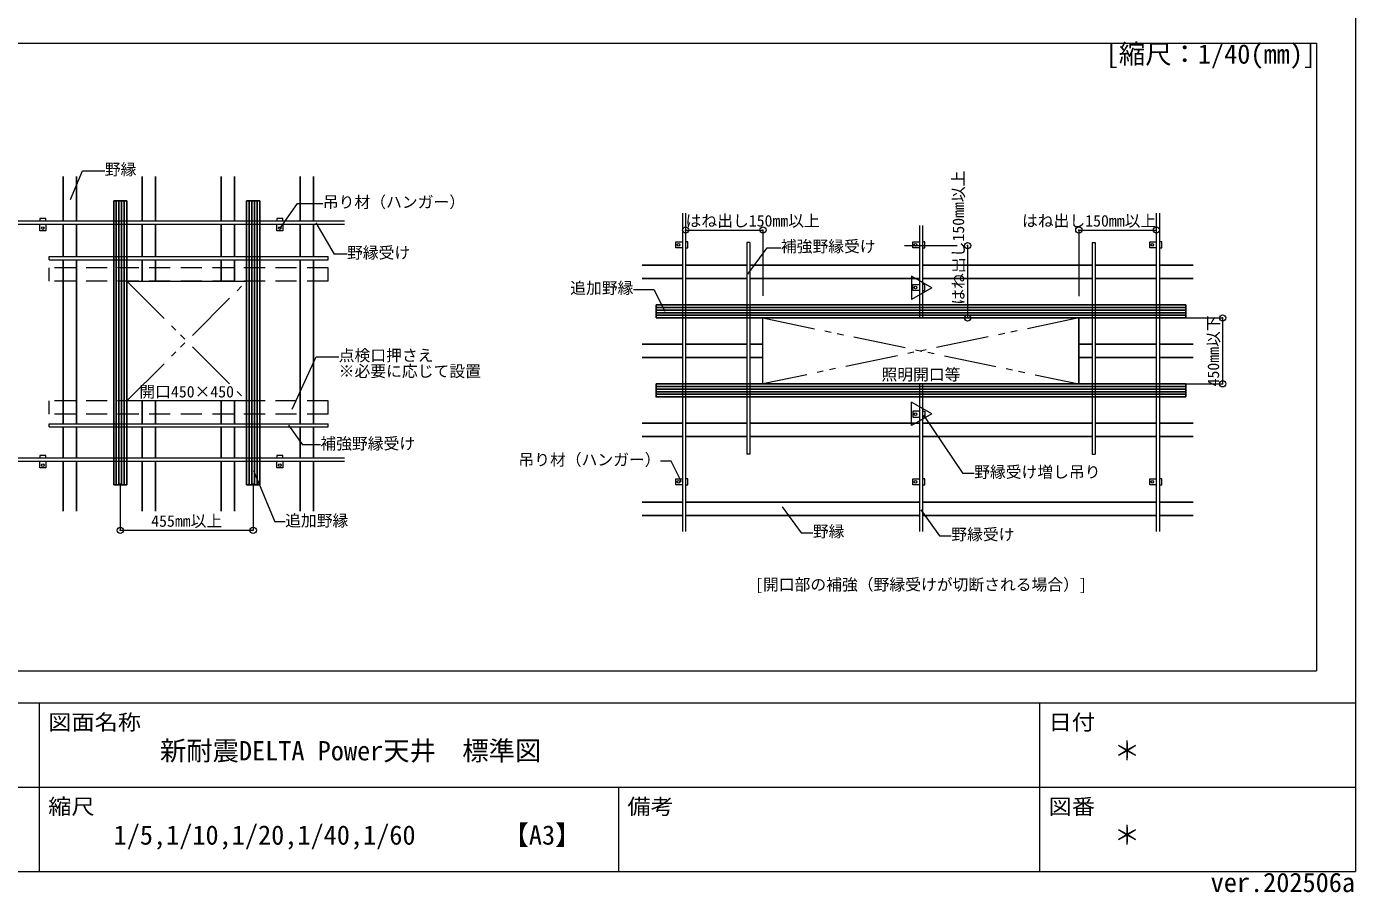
# Model space of a CAD drawing. Units: millimetres on the paper, with parts at other scales. Extents: x -195 to 195, y -140 to 138.
# Drawn here: x 68.8 to 195, y -139.5 to -57.3 of the extents above; entities that cross this region are included whole.
import ezdxf
from ezdxf.enums import TextEntityAlignment as Align

# ---------------------------------------------------------------- set-up
doc = ezdxf.new("R2010")
doc.units = ezdxf.units.MM
doc.header["$PDMODE"] = 32
doc.header["$PDSIZE"] = 0.6
for name, pattern in [('CHAIN1', [8, 5, -1, 1, -1]), ('DASHED2', [3, 2, -1]), ('DOUBLE_CHAIN1', [8.8, 5, -1, 0.6, -0.6, 0.6, -1])]:
    doc.linetypes.add(name, pattern=pattern)
for name, color, linetype, lineweight in [('7-1_吊り材', 7, 'Continuous', 18), ('7-2_野縁受け', 3, 'Continuous', 18), ('7-3_野縁', 2, 'Continuous', 25), ('7-5_寸法', 4, 'Continuous', 9), ('7-6_文字', 3, 'Continuous', 18), ('7-B_補強金具・金具・その他', 3, 'Continuous', 18), ('7-D_パネル', 4, 'Continuous', 9), ('F-2_野縁受け', 3, 'Continuous', 18), ('F-3_野縁', 7, 'Continuous', 18)]:
    doc.layers.add(name, color=color, linetype=linetype, lineweight=lineweight)
doc.layers.add('F-6_文字', color=7, linetype='Continuous')
doc.styles.add('ＭＳ ゴシック', font='')
doc.styles.get('ＭＳ ゴシック').set_extended_font_data('MS Gothic')

msp = doc.modelspace()

# ---------------------------------------------------------------- linework, layer by layer
at = {"layer": '7-1_吊り材'}
for p, q in [((70.636, -75.525), (70.061, -75.525)), ((70.061, -75.525), (70.061, -75.746)), ((70.636, -75.746), (70.636, -75.525)), ((93.136, -75.525), (92.561, -75.525)), ((92.561, -75.525), (92.561, -75.746)), ((93.136, -75.746), (93.136, -75.525)), ((70.061, -76.671), (70.061, -76.046)), ((92.561, -76.671), (92.561, -76.046)), ((130.463, -77.723), (131.088, -77.723)), ((131.608, -77.723), (131.388, -77.723)), ((131.608, -78.298), (131.608, -77.723)), ((152.963, -77.723), (153.588, -77.723)), ((154.108, -77.723), (153.888, -77.723)), ((154.108, -78.298), (154.108, -77.723)), ((175.463, -77.723), (176.088, -77.723)), ((176.608, -77.723), (176.388, -77.723)), ((176.608, -78.298), (176.608, -77.723)), ((131.388, -78.298), (131.608, -78.298)), ((153.888, -78.298), (154.108, -78.298)), ((176.388, -78.298), (176.608, -78.298)), ((152.844, -80.981), (152.844, -83.195)), ((154.762, -82.088), (152.844, -80.981)), ((152.963, -81.781), (153.588, -81.781)), ((154.108, -81.781), (153.888, -81.781)), ((154.108, -82.356), (154.108, -81.781)), ((154.762, -82.088), (152.844, -83.195)), ((153.888, -82.356), (154.108, -82.356)), ((152.844, -95.176), (152.844, -92.962)), ((154.762, -94.069), (152.844, -92.962)), ((154.762, -94.069), (152.844, -95.176)), ((152.963, -94.376), (153.588, -94.376)), ((153.888, -93.801), (154.108, -93.801)), ((154.108, -94.376), (153.888, -94.376)), ((154.108, -93.801), (154.108, -94.376)), ((70.636, -98.025), (70.061, -98.025)), ((70.061, -98.025), (70.061, -98.246)), ((70.636, -98.246), (70.636, -98.025)), ((93.136, -98.025), (92.561, -98.025)), ((92.561, -98.025), (92.561, -98.246)), ((93.136, -98.246), (93.136, -98.025)), ((70.061, -99.171), (70.061, -98.546)), ((92.561, -99.171), (92.561, -98.546)), ((130.463, -100.223), (131.088, -100.223)), ((131.608, -100.223), (131.388, -100.223)), ((131.388, -100.798), (131.608, -100.798)), ((131.608, -100.798), (131.608, -100.223)), ((152.963, -100.223), (153.588, -100.223)), ((154.108, -100.223), (153.888, -100.223)), ((153.888, -100.798), (154.108, -100.798)), ((154.108, -100.798), (154.108, -100.223)), ((175.463, -100.223), (176.088, -100.223)), ((176.608, -100.223), (176.388, -100.223)), ((176.388, -100.798), (176.608, -100.798)), ((176.608, -100.798), (176.608, -100.223))]:
    msp.add_line(p, q, dxfattribs=at)
for points in [[(70.636, -76.046), (70.636, -76.671), (70.061, -76.671)], [(93.136, -76.046), (93.136, -76.671), (92.561, -76.671)], [(131.088, -78.298), (130.463, -78.298), (130.463, -77.723)], [(153.588, -78.298), (152.963, -78.298), (152.963, -77.723)], [(176.088, -78.298), (175.463, -78.298), (175.463, -77.723)], [(153.588, -82.356), (152.963, -82.356), (152.963, -81.781)], [(153.588, -93.801), (152.963, -93.801), (152.963, -94.376)], [(70.636, -98.546), (70.636, -99.171), (70.061, -99.171)], [(93.136, -98.546), (93.136, -99.171), (92.561, -99.171)], [(131.088, -100.798), (130.463, -100.798), (130.463, -100.223)], [(153.588, -100.798), (152.963, -100.798), (152.963, -100.223)], [(176.088, -100.798), (175.463, -100.798), (175.463, -100.223)]]:
    msp.add_lwpolyline(points, dxfattribs=at)
for centre in [(70.349, -76.421), (92.849, -76.421), (130.713, -78.011), (153.213, -78.011), (175.713, -78.011), (153.213, -82.068), (153.213, -94.089), (70.349, -98.921), (92.849, -98.921), (130.713, -100.511), (153.213, -100.511), (175.713, -100.511)]:
    msp.add_circle(centre, 0.125, dxfattribs=at)
at = {"layer": '7-2_野縁受け'}
for p, q in [((131.088, -74.998), (131.088, -105.228)), ((131.388, -74.998), (131.388, -105.228)), ((176.088, -74.998), (176.088, -105.228)), ((176.388, -74.998), (176.388, -105.228)), ((67.429, -76.046), (98.98, -76.046)), ((67.452, -75.746), (98.98, -75.746)), ((153.588, -76.178), (153.588, -84.953)), ((153.888, -76.178), (153.888, -84.953)), ((137.188, -77.793), (137.188, -97.883)), ((137.488, -77.793), (137.188, -77.793)), ((137.488, -77.793), (137.488, -97.883)), ((169.988, -77.793), (169.988, -97.883)), ((169.988, -77.793), (170.288, -77.793)), ((170.288, -77.793), (170.288, -97.883)), ((70.96, -79.134), (97.447, -79.134)), ((70.96, -79.434), (70.96, -79.134)), ((70.96, -79.434), (97.447, -79.434)), ((97.447, -79.434), (97.447, -79.134)), ((153.588, -91.203), (153.588, -105.228)), ((153.888, -91.203), (153.888, -105.228)), ((70.96, -94.999), (97.447, -94.999)), ((70.96, -95.299), (70.96, -94.999)), ((70.96, -95.299), (97.447, -95.299)), ((97.447, -95.299), (97.447, -94.999)), ((65.742, -98.246), (98.98, -98.246)), ((137.488, -97.883), (137.188, -97.883)), ((169.988, -97.883), (170.288, -97.883)), ((65.719, -98.546), (98.98, -98.546))]:
    msp.add_line(p, q, dxfattribs=at)
at = {"layer": '7-3_野縁'}
for p, q in [((72.291, -71.537), (72.291, -75.746)), ((73.541, -71.537), (73.541, -75.746)), ((79.791, -71.537), (79.791, -75.746)), ((81.041, -71.537), (81.041, -75.746)), ((87.291, -71.537), (87.291, -75.746)), ((88.541, -71.537), (88.541, -75.746)), ((94.791, -71.537), (94.791, -75.746)), ((96.041, -71.537), (96.041, -75.746)), ((77.074, -73.829), (78.324, -73.829)), ((77.074, -73.829), (77.074, -100.8)), ((77.324, -73.829), (77.324, -100.8)), ((77.574, -73.829), (77.574, -100.8)), ((77.824, -73.829), (77.824, -100.8)), ((78.074, -73.829), (78.074, -100.8)), ((78.324, -73.829), (78.324, -100.8)), ((89.699, -73.829), (90.949, -73.829)), ((89.699, -73.829), (89.699, -100.8)), ((89.949, -73.829), (89.949, -100.8)), ((90.199, -73.829), (90.199, -100.8)), ((90.449, -73.829), (90.449, -100.8)), ((90.699, -73.829), (90.699, -100.8)), ((90.949, -73.829), (90.949, -100.8)), ((72.291, -76.046), (72.291, -79.134)), ((73.541, -76.046), (73.541, -79.134)), ((79.791, -76.046), (79.791, -79.134)), ((81.041, -76.046), (81.041, -79.134)), ((87.291, -76.046), (87.291, -79.134)), ((88.541, -76.046), (88.541, -79.134)), ((94.791, -76.046), (94.791, -79.134)), ((96.041, -76.046), (96.041, -79.134)), ((72.291, -79.434), (72.291, -94.999)), ((73.541, -79.434), (73.541, -94.999)), ((79.791, -79.434), (79.791, -81.458)), ((81.041, -79.434), (81.041, -81.458)), ((87.291, -79.434), (87.291, -81.458)), ((88.541, -79.434), (88.541, -81.458)), ((94.791, -79.434), (94.791, -94.999)), ((96.041, -79.434), (96.041, -94.999)), ((131.088, -79.953), (127.262, -79.953)), ((137.188, -79.953), (131.388, -79.953)), ((153.588, -79.953), (137.488, -79.953)), ((169.988, -79.953), (153.888, -79.953)), ((176.088, -79.953), (170.288, -79.953)), ((179.604, -79.953), (176.388, -79.953)), ((131.088, -81.203), (127.262, -81.203)), ((137.188, -81.203), (131.388, -81.203)), ((153.588, -81.203), (137.488, -81.203)), ((169.988, -81.203), (153.888, -81.203)), ((176.088, -81.203), (170.288, -81.203)), ((179.604, -81.203), (176.388, -81.203)), ((128.588, -83.703), (128.588, -84.953)), ((178.888, -83.703), (128.588, -83.703)), ((178.888, -83.953), (128.588, -83.953)), ((178.888, -84.203), (128.588, -84.203)), ((178.888, -84.453), (128.588, -84.453)), ((178.888, -83.703), (178.888, -84.953)), ((178.888, -84.703), (128.588, -84.703)), ((178.888, -84.953), (128.588, -84.953)), ((131.088, -87.453), (127.262, -87.453)), ((137.188, -87.453), (131.388, -87.453)), ((138.738, -87.453), (137.488, -87.453)), ((169.988, -87.453), (168.738, -87.453)), ((176.088, -87.453), (170.288, -87.453)), ((179.604, -87.453), (176.388, -87.453)), ((131.088, -88.703), (127.262, -88.703)), ((137.188, -88.703), (131.388, -88.703)), ((138.738, -88.703), (137.488, -88.703)), ((169.988, -88.703), (168.738, -88.703)), ((176.088, -88.703), (170.288, -88.703)), ((179.604, -88.703), (176.388, -88.703)), ((178.888, -91.203), (128.588, -91.203)), ((128.588, -91.453), (178.888, -91.453)), ((128.588, -91.703), (178.888, -91.703)), ((128.588, -91.953), (178.888, -91.953)), ((178.888, -91.203), (178.888, -92.453)), ((79.791, -92.833), (79.791, -94.999)), ((81.041, -92.833), (81.041, -94.999)), ((87.291, -92.833), (87.291, -94.999)), ((88.541, -92.833), (88.541, -94.999)), ((128.588, -92.203), (178.888, -92.203)), ((72.291, -95.299), (72.291, -98.246)), ((73.541, -95.299), (73.541, -98.246)), ((79.791, -95.299), (79.791, -98.246)), ((81.041, -95.299), (81.041, -98.246)), ((87.291, -95.299), (87.291, -98.246)), ((88.541, -95.299), (88.541, -98.246)), ((94.791, -95.299), (94.791, -98.246)), ((96.041, -95.299), (96.041, -98.246)), ((131.088, -94.953), (127.262, -94.953)), ((137.188, -94.953), (131.388, -94.953)), ((153.588, -94.953), (137.488, -94.953)), ((169.988, -94.953), (153.888, -94.953)), ((176.088, -94.953), (170.288, -94.953)), ((179.604, -94.953), (176.388, -94.953)), ((131.088, -96.203), (127.262, -96.203)), ((137.188, -96.203), (131.388, -96.203)), ((153.588, -96.203), (137.488, -96.203)), ((169.988, -96.203), (153.888, -96.203)), ((176.088, -96.203), (170.288, -96.203)), ((179.604, -96.203), (176.388, -96.203)), ((72.291, -98.546), (72.291, -103.288)), ((73.541, -98.546), (73.541, -103.288)), ((79.791, -98.546), (79.791, -103.288)), ((81.041, -98.546), (81.041, -103.288)), ((87.291, -98.546), (87.291, -103.288)), ((88.541, -98.546), (88.541, -103.288)), ((94.791, -98.546), (94.791, -103.288)), ((96.041, -98.546), (96.041, -103.288)), ((77.074, -100.8), (78.324, -100.8)), ((89.699, -100.8), (90.949, -100.8)), ((131.088, -102.453), (127.262, -102.453)), ((153.588, -102.453), (131.388, -102.453)), ((176.088, -102.453), (153.888, -102.453)), ((179.604, -102.453), (176.388, -102.453)), ((131.088, -103.703), (127.262, -103.703)), ((153.588, -103.703), (131.388, -103.703)), ((176.088, -103.703), (153.888, -103.703)), ((179.604, -103.703), (176.388, -103.703))]:
    msp.add_line(p, q, dxfattribs=at)
msp.add_lwpolyline([(128.588, -91.203), (128.588, -92.453), (178.888, -92.453)], dxfattribs=at)
at = {"layer": '7-5_寸法'}
for p, q in [((168.738, -76.611), (168.738, -82.899)), ((168.738, -76.611), (176.088, -76.611)), ((158.17, -78.092), (158.17, -84.953)), ((182.385, -84.953), (182.385, -91.203)), ((77.699, -105.105), (90.324, -105.105))]:
    msp.add_line(p, q, dxfattribs=at)
at = {"layer": '7-5_寸法', "linetype": 'CHAIN1'}
for p, q in [((152.167, -78.092), (158.17, -78.092)), ((178.596, -84.953), (182.385, -84.953)), ((178.596, -91.203), (182.385, -91.203)), ((77.699, -100.681), (77.699, -105.105)), ((90.324, -100.681), (90.324, -105.105))]:
    msp.add_line(p, q, dxfattribs=at)
at = {"layer": '7-5_寸法'}
msp.add_lwpolyline([(131.388, -76.611), (138.738, -76.611), (138.738, -82.839)], dxfattribs=at)
at = {"layer": '7-5_寸法', "color": 7}
for p in [(131.388, -76.611), (138.738, -76.611), (168.738, -76.611), (176.088, -76.611), (158.17, -78.092), (158.17, -84.953), (182.385, -84.953), (182.385, -91.203), (77.699, -105.105), (90.324, -105.105)]:
    msp.add_point(p, dxfattribs=at)
at = {"layer": '7-6_文字', "color": 7}
for p, q in [((96.269, -75.913), (98.016, -78.888)), ((99.235, -78.888), (98.016, -78.888)), ((94.01, -93.598), (96.302, -88.633)), ((96.302, -88.633), (98.444, -88.633)), ((153.984, -94.184), (157.722, -99.703)), ((93.677, -95.129), (94.999, -97.004)), ((96.7, -97.004), (94.999, -97.004)), ((90.347, -99.43), (92.364, -104.32)), ((158.792, -99.703), (157.722, -99.703)), ((140.57, -102.879), (142.347, -105.344)), ((93.353, -104.32), (92.364, -104.32)), ((142.347, -105.344), (143.47, -105.344))]:
    msp.add_line(p, q, dxfattribs=at)
for points in [[(72.984, -73.702), (74.098, -70.985), (76.228, -70.985)], [(92.882, -76.433), (94.526, -74.082), (96.941, -74.082)], [(137.297, -80.792), (139.148, -78.29), (140.434, -78.29)], [(126.429, -82.241), (128.385, -82.241), (129.424, -84.308)], [(130.994, -100.512), (130.021, -98.542), (129.008, -98.542)], [(153.715, -103.167), (155.492, -105.632), (156.615, -105.632)]]:
    msp.add_lwpolyline(points, dxfattribs=at)
at = {"layer": '7-B_補強金具・金具・その他', "linetype": 'DASHED2'}
for p, q in [((97.447, -80.208), (70.96, -80.208)), ((70.96, -81.458), (70.96, -80.208)), ((97.447, -81.458), (97.447, -80.208)), ((97.447, -81.458), (70.96, -81.458)), ((70.96, -94.083), (70.96, -92.833)), ((97.447, -92.833), (70.96, -92.833)), ((97.447, -94.083), (97.447, -92.833)), ((97.447, -94.083), (70.96, -94.083))]:
    msp.add_line(p, q, dxfattribs=at)
at = {"layer": '7-D_パネル'}
for p, q in [((78.324, -81.458), (78.324, -92.833)), ((78.324, -81.458), (89.699, -81.458)), ((89.699, -81.458), (89.699, -92.833)), ((138.738, -91.203), (138.738, -84.953)), ((138.738, -91.203), (138.738, -84.953)), ((168.738, -91.203), (168.738, -84.953))]:
    msp.add_line(p, q, dxfattribs=at)
at = {"layer": '7-D_パネル', "linetype": 'DOUBLE_CHAIN1'}
for p, q in [((78.324, -81.458), (89.699, -92.833)), ((78.324, -92.833), (89.699, -81.458)), ((168.738, -84.953), (138.738, -91.203)), ((138.738, -84.953), (168.738, -91.203))]:
    msp.add_line(p, q, dxfattribs=at)
at = {"layer": '7-D_パネル'}
for points in [[(78.324, -81.458), (89.699, -81.458), (89.699, -92.833), (78.324, -92.833)], [(138.738, -84.953), (168.738, -84.953), (168.738, -91.203), (138.738, -91.203)]]:
    msp.add_lwpolyline(points, close=True, dxfattribs=at)
at = {"layer": 'F-2_野縁受け'}
for p, q in [((2.29, -58.862), (114.633, -58.862)), ((114.633, -58.862), (191.29, -58.862)), ((191.29, -58.862), (191.29, -115.909)), ((191.29, -115.909), (191.29, -118.463)), ((2.29, -118.463), (114.633, -118.463)), ((114.633, -118.463), (191.29, -118.463))]:
    msp.add_line(p, q, dxfattribs=at)
at = {"layer": 'F-3_野縁', "color": 3}
msp.add_line((-195, -121.5), (195, -121.5), dxfattribs=at)
at = {"layer": 'F-3_野縁'}
for p, q in [((70, -121.5), (70, -137.5)), ((165, -121.5), (165, -137.5)), ((10, -129.5), (195, -129.5)), ((125, -129.5), (125, -137.5)), ((125, -129.5), (125, -137.5))]:
    msp.add_line(p, q, dxfattribs=at)
at = {"layer": 'F-3_野縁', "color": 3}
for points in [[(-195, 137.5), (-195, -137.5), (195, -137.5)], [(-195, 137.5), (195, 137.5), (195, -137.5)]]:
    msp.add_lwpolyline(points, dxfattribs=at)

# ---------------------------------------------------------------- texts
at = {"layer": '7-5_寸法', "style": 'ＭＳ ゴシック'}
for s, p in [('はね出し150mm以上', (158.17, -83.703)), ('450mm以下', (182.385, -91.453))]:
    msp.add_text(s, height=1.1, rotation=90, dxfattribs=at).set_placement(p, align=Align.BOTTOM_LEFT)
for s, p in [('はね出し150mm以上', (131.388, -76.611)), ('はね出し150mm以上', (163.338, -76.611)), ('455㎜以上', (80.636, -105.105))]:
    msp.add_text(s, height=1.1, dxfattribs=at).set_placement(p, align=Align.BOTTOM_LEFT)
at = {"layer": '7-6_文字', "color": 7, "style": 'ＭＳ ゴシック'}
for s, p in [('野縁', (76.228, -71.735)), ('吊り材（ハンガー）', (96.941, -74.832)), ('野縁受け', (99.235, -79.638)), ('補強野縁受け', (140.434, -79.04)), ('追加野縁', (120.429, -82.991)), ('点検口押さえ', (98.444, -89.383)), ('※必要に応じて設置', (98.444, -90.883)), ('照明開口等', (149.988, -91.203)), ('開口450×450', (79.511, -92.833)), ('補強野縁受け', (96.7, -97.754)), ('吊り材（ハンガー）', (115.508, -99.292)), ('野縁受け増し吊り', (158.792, -100.453)), ('追加野縁', (93.353, -105.07)), ('野縁', (143.47, -106.094)), ('野縁受け', (156.615, -106.382)), ('[開口部の補強（野縁受けが切断される場合）]', (137.988, -111.141))]:
    msp.add_text(s, height=1.1, dxfattribs=at).set_placement(p, align=Align.BOTTOM_LEFT)
at = {"layer": 'F-6_文字', "style": 'ＭＳ ゴシック'}
for s, p in [('[縮尺：1/40(mm)]', (171.29, -61.362)), ('新耐震DELTA Power天井\u3000標準図', (81.463, -127.5)), ('＊', (172.063, -127.5)), ('1/5,1/10,1/20,1/40,1/60', (77.063, -135.5)), ('【A3】', (114, -135.5)), ('＊', (172.063, -135.5)), ('ver.202506a', (181.25, -140))]:
    msp.add_text(s, height=1.833, dxfattribs=at).set_placement(p, align=Align.BOTTOM_LEFT)
at = {"layer": 'F-6_文字', "style": 'ＭＳ ゴシック', "width": 1.1}
for s, p in [('図面名称', (70.863, -124.5)), ('日付', (165.863, -124.5)), ('縮尺', (70.863, -132.5)), ('備考', (125.863, -132.5)), ('図番', (165.863, -132.5))]:
    msp.add_text(s, height=1.466, dxfattribs=at).set_placement(p, align=Align.BOTTOM_LEFT)

doc.saveas('drawing.dxf')
